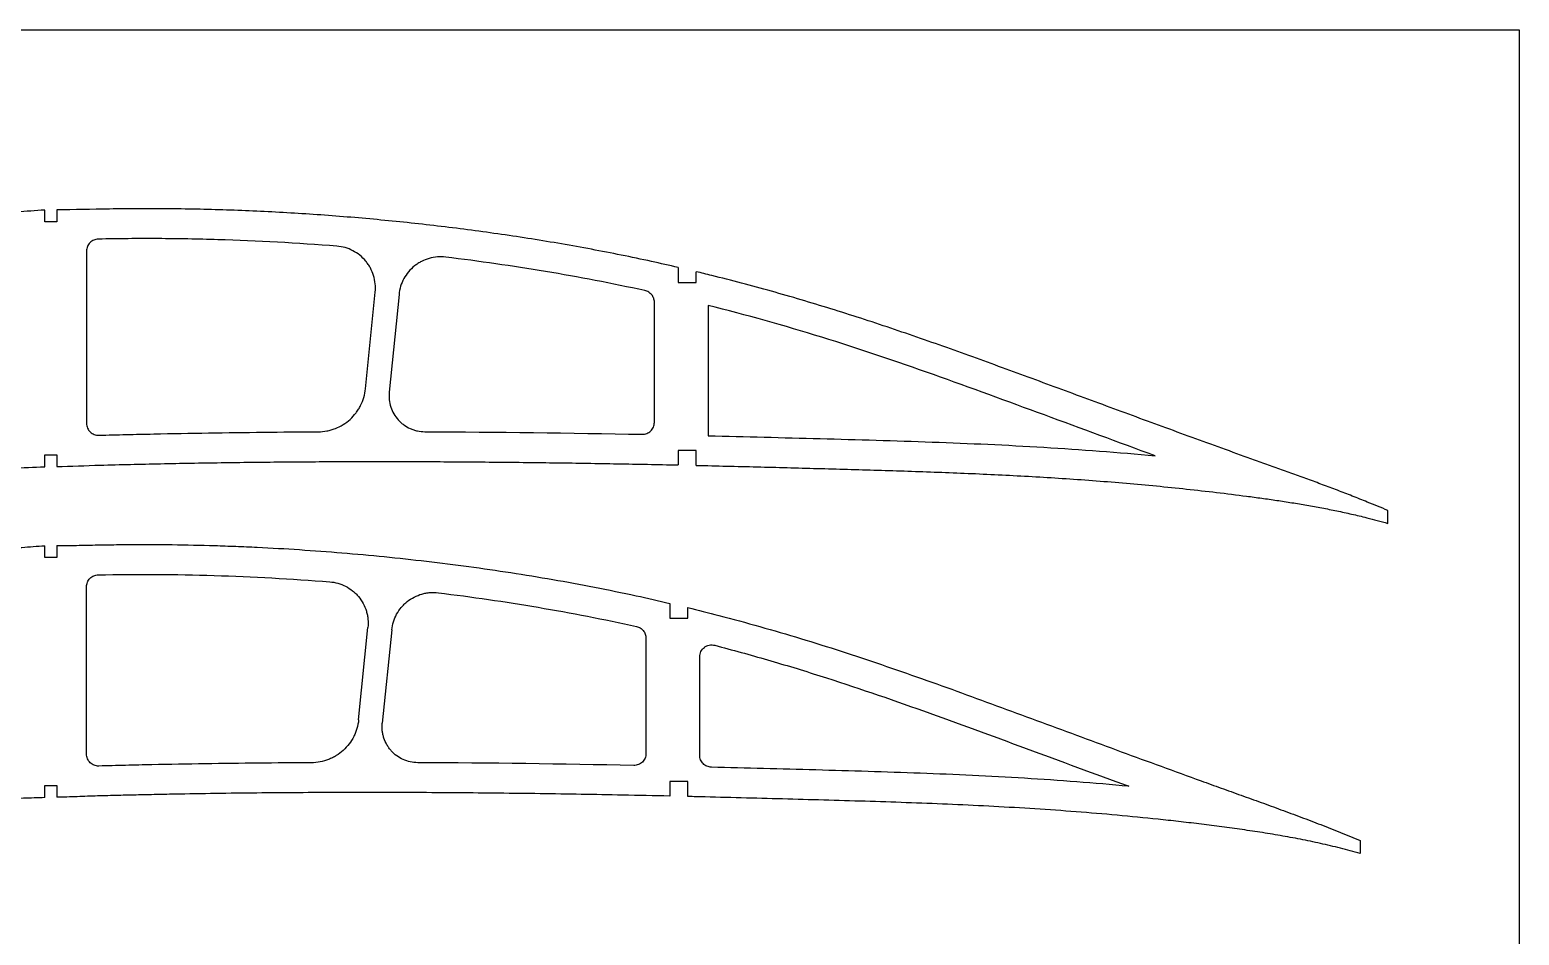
# Model space of a CAD drawing. Header units: millimetres. Extents: x -11497 to 404, y -3854 to 414.
# Drawn here: x -8604.6 to -8355.3, y -1705.3 to -1553.8 of the extents above; entities that cross this region are included whole.
import ezdxf

# ---------------------------------------------------------------- set-up
doc = ezdxf.new("R2010")
doc.units = ezdxf.units.MM
doc.layers.add('7', color=1, linetype='Continuous')

msp = doc.modelspace()

# ---------------------------------------------------------------- linework, layer by layer
for p, q in [((-8602.1145, -1585.9297), (-8602.1145, -1583.9394)), ((-8600.1145, -1583.9297), (-8600.1145, -1585.9297)), ((-8600.1145, -1585.9297), (-8602.1145, -1585.9297)), ((-8496.0751, -1593.5519), (-8496.0751, -1596.0519)), ((-8493.0751, -1596.0519), (-8493.0751, -1594.2603)), ((-8496.0751, -1596.0519), (-8493.0751, -1596.0519)), ((-8602.1145, -1626.9079), (-8602.1145, -1624.9079)), ((-8602.1145, -1624.9079), (-8600.1145, -1624.9079)), ((-8600.1145, -1624.9079), (-8600.1145, -1626.8615)), ((-8493.0751, -1624.1587), (-8496.0751, -1624.1587)), ((-8496.0751, -1624.1587), (-8496.0751, -1626.5918)), ((-8493.0751, -1626.6587), (-8493.0751, -1624.1587)), ((-8602.1145, -1642.0918), (-8602.1145, -1640.102)), ((-8600.1145, -1640.0918), (-8600.1145, -1642.0918)), ((-8600.1145, -1642.0918), (-8602.1145, -1642.0918)), ((-8497.4843, -1649.7416), (-8497.4843, -1652.2416)), ((-8497.4843, -1652.2416), (-8494.4843, -1652.2416)), ((-8494.4843, -1652.2416), (-8494.4843, -1650.459)), ((-8494.4843, -1679.5633), (-8497.4843, -1679.5633)), ((-8497.4843, -1679.5633), (-8497.4843, -1681.9939)), ((-8494.4843, -1682.0633), (-8494.4843, -1679.5633)), ((-8602.1145, -1682.243), (-8602.1145, -1680.243)), ((-8602.1145, -1680.243), (-8600.1145, -1680.243)), ((-8600.1145, -1680.243), (-8600.1145, -1682.1912))]:
    msp.add_line(p, q)
at = {"color": 7, "linetype": 'Continuous', "lineweight": 25}
for p, q in [((-8595.1145, -1590.8058), (-8595.1145, -1619.6269)), ((-8548.4216, -1613.8386), (-8546.7967, -1597.6664)), ((-8542.817, -1598.0685), (-8544.4598, -1614.4199)), ((-8500.0751, -1619.4644), (-8500.0751, -1599.3783)), ((-8491.0751, -1599.9003), (-8491.0751, -1621.7026)), ((-8377.3211, -1636.3591), (-8377.3211, -1634.2078)), ((-8595.1145, -1674.9624), (-8595.1145, -1646.9698)), ((-8549.5794, -1669.2429), (-8548.0095, -1653.7956)), ((-8544.0282, -1654.1896), (-8545.6163, -1669.814)), ((-8501.4843, -1655.556), (-8501.4843, -1674.8629)), ((-8492.4843, -1675.1552), (-8492.4843, -1658.6913)), ((-8381.9472, -1689.4363), (-8381.947, -1691.5907))]:
    msp.add_line(p, q, dxfattribs=at)
for points, knots in [([(-8602.1145, -1583.9394), (-8605.2473, -1584.1586), (-8610.0806, -1584.5434), (-8616.6194, -1585.0322), (-8621.7209, -1585.5162), (-8626.8139, -1586.0735), (-8631.8959, -1586.7188), (-8636.9656, -1587.4507), (-8642.0213, -1588.2738), (-8646.2386, -1589.0455), (-8649.6254, -1589.7134), (-8652.1865, -1590.2488), (-8654.7419, -1590.8076), (-8657.2908, -1591.3951), (-8659.8336, -1592.009), (-8662.3704, -1592.6504), (-8664.9228, -1593.3262), (-8667.4903, -1594.0358), (-8670.0709, -1594.7838), (-8672.6415, -1595.5641), (-8675.2003, -1596.3824), (-8677.748, -1597.2358), (-8680.2827, -1598.1299), (-8682.3982, -1598.9174), (-8684.1023, -1599.5747), (-8685.3985, -1600.0908), (-8686.6901, -1600.6181), (-8687.9746, -1601.1609), (-8689.2529, -1601.7156), (-8690.5232, -1602.2866), (-8691.8057, -1602.8835), (-8693.1011, -1603.5052), (-8694.4063, -1604.1576), (-8695.7042, -1604.826), (-8696.9916, -1605.5166), (-8698.2721, -1606.2266), (-8699.5444, -1606.9585), (-8700.8444, -1607.7321), (-8702.1694, -1608.5491), (-8703.5149, -1609.4117), (-8704.8432, -1610.2961), (-8706.1484, -1611.2024), (-8707.4272, -1612.1262), (-8708.6728, -1613.0689), (-8709.7306, -1613.9048), (-8710.6088, -1614.6305), (-8711.3252, -1615.2374), (-8712.0339, -1615.8628), (-8712.7447, -1616.5058), (-8713.4602, -1617.1762), (-8714.1864, -1617.8772), (-8715.0087, -1618.6951), (-8715.9247, -1619.6295), (-8716.8877, -1620.6965), (-8717.7714, -1621.8037), (-8718.5122, -1622.9432), (-8719.0519, -1624.1041), (-8719.3323, -1625.2897), (-8719.249, -1626.3259), (-8719.0344, -1626.9949), (-8718.7765, -1627.4311), (-8718.5383, -1627.9062), (-8718.063, -1628.4884), (-8717.479, -1629.0895), (-8716.8172, -1629.633), (-8716.1081, -1630.1166), (-8715.3935, -1630.5134), (-8714.6897, -1630.8258), (-8714.0081, -1631.0679), (-8713.3205, -1631.2592), (-8712.6286, -1631.4101), (-8711.9325, -1631.5268), (-8711.2336, -1631.6215), (-8710.3491, -1631.7204), (-8709.2788, -1631.8229), (-8708.0219, -1631.9236), (-8706.7613, -1632.0014), (-8705.4984, -1632.0589), (-8704.234, -1632.101), (-8702.9685, -1632.1233), (-8701.7022, -1632.1326), (-8700.4358, -1632.1238), (-8699.1698, -1632.1043), (-8697.9049, -1632.0732), (-8696.6406, -1632.0333), (-8695.3764, -1631.9861), (-8694.1123, -1631.9345), (-8692.8475, -1631.8782), (-8691.5823, -1631.8203), (-8690.3162, -1631.7625), (-8689.0505, -1631.7001), (-8687.7846, -1631.6377), (-8686.519, -1631.5735), (-8685.2531, -1631.5054), (-8683.564, -1631.4127), (-8681.4523, -1631.2911), (-8678.9184, -1631.1349), (-8676.3854, -1630.9743), (-8673.8527, -1630.8059), (-8671.3205, -1630.6358), (-8668.7878, -1630.4634), (-8666.2549, -1630.2892), (-8663.7215, -1630.1188), (-8661.1884, -1629.9476), (-8658.6554, -1629.7813), (-8656.1227, -1629.6142), (-8653.5897, -1629.4511), (-8651.0561, -1629.2909), (-8647.6794, -1629.0815), (-8643.4596, -1628.8273), (-8638.3969, -1628.5364), (-8633.3343, -1628.2614), (-8628.2714, -1627.9989), (-8623.2072, -1627.7541), (-8618.1414, -1627.5228), (-8611.1109, -1627.2279), (-8605.7683, -1627.0269), (-8602.1145, -1626.9079)], [0, 0, 0, 0, 0.037810127, 0.058378142, 0.078944165, 0.099502757, 0.120062306, 0.140618196, 0.161171844, 0.181730392, 0.192232993, 0.202733734, 0.213231801, 0.223726436, 0.234226583, 0.244725708, 0.255230035, 0.266014973, 0.276796177, 0.287577874, 0.298358395, 0.309139928, 0.31992681, 0.330717371, 0.336315928, 0.341916893, 0.34751551, 0.353112043, 0.35870546, 0.364292741, 0.369880161, 0.375736121, 0.381592742, 0.387447349, 0.393312559, 0.399182199, 0.405074118, 0.410984135, 0.41739554, 0.423814744, 0.430225953, 0.436607106, 0.442946104, 0.449218507, 0.455412895, 0.459176702, 0.462934888, 0.466716263, 0.470556156, 0.474475231, 0.47851987, 0.482707985, 0.488439354, 0.49427259, 0.500005689, 0.505479778, 0.510596009, 0.515360546, 0.519964911, 0.522941483, 0.523713317, 0.526061566, 0.529321954, 0.532702959, 0.536149006, 0.539609724, 0.543025292, 0.545975002, 0.548870241, 0.551727175, 0.554561889, 0.557391908, 0.560223219, 0.563052882, 0.568106577, 0.573167981, 0.578234398, 0.583311455, 0.588388324, 0.593465992, 0.598549122, 0.603634584, 0.60871431, 0.613792524, 0.618869059, 0.62394358, 0.629023617, 0.634100922, 0.639186879, 0.644273168, 0.649360468, 0.654444114, 0.659532454, 0.664617865, 0.669708001, 0.679898873, 0.690085219, 0.700273946, 0.710457126, 0.720645539, 0.730830795, 0.741020462, 0.751213282, 0.761401695, 0.771588867, 0.781775629, 0.79196117, 0.802149496, 0.812340623, 0.832694999, 0.853048018, 0.873395476, 0.893737901, 0.914086761, 0.934438591, 0.95479294, 0.998807953, 0.998807953, 0.998807953, 0.998807953]), ([(-8496.0751, -1593.5519), (-8497.5662, -1593.2066), (-8500.7418, -1592.4927), (-8505.5871, -1591.4765), (-8510.6083, -1590.4993), (-8515.6144, -1589.6003), (-8520.6318, -1588.7728), (-8525.6597, -1588.0107), (-8530.6979, -1587.3153), (-8535.7451, -1586.6818), (-8540.7901, -1586.1117), (-8545.8308, -1585.602), (-8550.866, -1585.1519), (-8555.9051, -1584.7616), (-8560.9478, -1584.433), (-8565.9943, -1584.1628), (-8571.0446, -1583.957), (-8576.1004, -1583.8128), (-8581.1595, -1583.7288), (-8586.2214, -1583.7135), (-8592.5399, -1583.7709), (-8597.17, -1583.9015), (-8600.1145, -1583.9297)], [0.540546831, 0.540546831, 0.540546831, 0.540546831, 0.560305634, 0.58256543, 0.604458081, 0.626342623, 0.64822472, 0.670106377, 0.69199188, 0.713881813, 0.735775608, 0.757534826, 0.779287847, 0.80103746, 0.82278231, 0.844525637, 0.866279057, 0.888033004, 0.909820868, 0.931599156, 0.953379782, 0.991393692, 0.991393692, 0.991393692, 0.991393692]), ([(-8593.1544, -1588.8062), (-8593.2847, -1588.8088), (-8593.4127, -1588.824), (-8593.664, -1588.8785), (-8593.7885, -1588.9184), (-8594.0262, -1589.021), (-8594.1387, -1589.0832), (-8594.3513, -1589.2289), (-8594.452, -1589.3133), (-8594.6325, -1589.4972), (-8594.7133, -1589.5972), (-8594.8558, -1589.8136), (-8594.9167, -1589.9291), (-8595.0628, -1590.286), (-8595.1145, -1590.5451), (-8595.1145, -1590.8058)], [0, 0, 0, 0, 0.125, 0.125, 0.25, 0.25, 0.375, 0.375, 0.5, 0.5, 0.625, 0.625, 0.75, 0.75, 1, 1, 1, 1]), ([(-8553.2166, -1589.9877), (-8559.8454, -1589.4663), (-8566.4875, -1589.1019), (-8576.4716, -1588.8022), (-8579.803, -1588.7421), (-8584.8057, -1588.7181), (-8586.4742, -1588.7212), (-8589.8129, -1588.7474), (-8591.4833, -1588.7728), (-8593.1544, -1588.8062)], [0, 0, 0, 0, 0.5, 0.5, 0.75, 0.75, 0.875, 0.875, 1, 1, 1, 1]), ([(-8546.7967, -1597.6664), (-8546.7499, -1597.2001), (-8546.7501, -1596.7363), (-8546.8418, -1595.8134), (-8546.9352, -1595.3504), (-8547.2079, -1594.4649), (-8547.3868, -1594.0388), (-8547.7198, -1593.425), (-8547.8422, -1593.2241), (-8548.1037, -1592.8396), (-8548.2432, -1592.6549), (-8548.6877, -1592.1232), (-8549.0202, -1591.7969), (-8549.7497, -1591.2124), (-8550.1379, -1590.9607), (-8550.9596, -1590.536), (-8551.3979, -1590.3621), (-8552.2923, -1590.1071), (-8552.7494, -1590.0245), (-8553.2166, -1589.9877)], [0, 0, 0, 0, 0.125, 0.125, 0.25, 0.25, 0.375, 0.375, 0.4375, 0.4375, 0.5, 0.5, 0.625, 0.625, 0.75, 0.75, 0.875, 0.875, 1, 1, 1, 1]), ([(-8534.9946, -1591.8195), (-8535.4599, -1591.7625), (-8535.9238, -1591.7525), (-8536.8488, -1591.8238), (-8537.3139, -1591.9068), (-8538.2056, -1592.1597), (-8538.6357, -1592.329), (-8539.2571, -1592.6483), (-8539.4608, -1592.7662), (-8539.8512, -1593.019), (-8540.039, -1593.1543), (-8540.5808, -1593.5869), (-8540.9146, -1593.912), (-8541.5157, -1594.6285), (-8541.776, -1595.0111), (-8542.2191, -1595.8233), (-8542.4028, -1596.2578), (-8542.6775, -1597.1467), (-8542.7701, -1597.6021), (-8542.817, -1598.0685)], [0, 0, 0, 0, 0.125, 0.125, 0.25, 0.25, 0.375, 0.375, 0.4375, 0.4375, 0.5, 0.5, 0.625, 0.625, 0.75, 0.75, 0.875, 0.875, 1, 1, 1, 1]), ([(-8501.6508, -1597.4241), (-8507.1852, -1596.22), (-8512.7317, -1595.1586), (-8523.8472, -1593.3015), (-8529.4161, -1592.5037), (-8534.9946, -1591.8195)], [0, 0, 0, 0, 0.5, 0.5, 1, 1, 1, 1]), ([(-8377.3211, -1634.2078), (-8378.4571, -1633.7144), (-8380.4399, -1632.9139), (-8383.2479, -1631.7918), (-8385.7402, -1630.8316), (-8388.2258, -1629.8935), (-8390.7179, -1628.9736), (-8393.2146, -1628.0658), (-8395.7148, -1627.168), (-8398.216, -1626.2712), (-8401.5523, -1625.0799), (-8405.7171, -1623.5774), (-8410.7088, -1621.7623), (-8415.6966, -1619.9398), (-8420.6799, -1618.106), (-8425.6628, -1616.2704), (-8430.6458, -1614.4315), (-8435.6218, -1612.5977), (-8440.5909, -1610.7697), (-8445.5557, -1608.9591), (-8450.5282, -1607.1719), (-8455.5108, -1605.4161), (-8460.5091, -1603.7042), (-8465.5251, -1602.0433), (-8470.5262, -1600.4559), (-8475.5125, -1598.9479), (-8480.4831, -1597.5219), (-8485.4727, -1596.1655), (-8489.6731, -1595.0892), (-8492.2108, -1594.4684), (-8493.0751, -1594.2603)], [0, 0, 0, 0, 0.015987774, 0.027603423, 0.039037682, 0.050468654, 0.061901065, 0.073332522, 0.084764442, 0.096196547, 0.107635555, 0.13049922, 0.153355397, 0.176207116, 0.199054455, 0.221907143, 0.24476251, 0.267624717, 0.290371373, 0.313115788, 0.335849145, 0.358586315, 0.381317376, 0.404055046, 0.426798515, 0.449053993, 0.471304814, 0.493555415, 0.515804196, 0.527281934, 0.527281934, 0.527281934, 0.527281934]), ([(-8500.0751, -1599.3783), (-8500.0751, -1599.15), (-8500.1132, -1598.928), (-8500.2652, -1598.4975), (-8500.3751, -1598.3007), (-8500.6616, -1597.9455), (-8500.8309, -1597.7964), (-8501.2191, -1597.5569), (-8501.4277, -1597.4727), (-8501.6508, -1597.4241)], [0, 0, 0, 0, 0.25, 0.25, 0.5, 0.5, 0.75, 0.75, 1, 1, 1, 1]), ([(-8416.2586, -1625.0573), (-8422.4423, -1622.7929), (-8428.6191, -1620.5093), (-8440.9766, -1615.9532), (-8447.1564, -1613.6757), (-8459.5646, -1609.2813), (-8465.7949, -1607.1698), (-8478.3563, -1603.2771), (-8484.6889, -1601.5009), (-8491.0751, -1599.9003)], [0, 0, 0, 0, 0.25, 0.25, 0.5, 0.5, 0.75, 0.75, 1, 1, 1, 1]), ([(-8556.3396, -1621.0361), (-8555.8471, -1621.0336), (-8555.3617, -1620.986), (-8554.644, -1620.8493), (-8554.4065, -1620.7928), (-8553.9351, -1620.6574), (-8553.7013, -1620.5783), (-8553.0188, -1620.3123), (-8552.5844, -1620.0954), (-8551.7563, -1619.583), (-8551.3599, -1619.2843), (-8550.6391, -1618.6291), (-8550.3109, -1618.2712), (-8549.8674, -1617.6886), (-8549.7271, -1617.4856), (-8549.4671, -1617.0697), (-8549.3475, -1616.8572), (-8549.0192, -1616.2061), (-8548.8405, -1615.7542), (-8548.5655, -1614.8138), (-8548.4708, -1614.3287), (-8548.4216, -1613.8386)], [0, 0, 0, 0, 0.125, 0.125, 0.1875, 0.1875, 0.25, 0.25, 0.375, 0.375, 0.5, 0.5, 0.625, 0.625, 0.6875, 0.6875, 0.75, 0.75, 0.875, 0.875, 1, 1, 1, 1]), ([(-8544.4598, -1614.4199), (-8544.5019, -1614.8389), (-8544.4997, -1615.2557), (-8544.4093, -1616.0846), (-8544.3194, -1616.4995), (-8544.0597, -1617.2895), (-8543.89, -1617.6689), (-8543.4684, -1618.3956), (-8543.2215, -1618.7334), (-8542.8042, -1619.196), (-8542.657, -1619.3431), (-8542.3459, -1619.6231), (-8542.1816, -1619.7561), (-8541.6749, -1620.124), (-8541.3155, -1620.3319), (-8540.744, -1620.5874), (-8540.5468, -1620.6635), (-8540.1489, -1620.7935), (-8539.948, -1620.8476), (-8539.3396, -1620.9785), (-8538.9264, -1621.0239), (-8538.5053, -1621.0255)], [0, 0, 0, 0, 0.125, 0.125, 0.25, 0.25, 0.375, 0.375, 0.5, 0.5, 0.5625, 0.5625, 0.625, 0.625, 0.75, 0.75, 0.8125, 0.8125, 0.875, 0.875, 1, 1, 1, 1]), ([(-8595.1145, -1619.6269), (-8595.1145, -1619.7616), (-8595.101, -1619.894), (-8595.0483, -1620.1544), (-8595.0083, -1620.2838), (-8594.9042, -1620.5297), (-8594.8405, -1620.6462), (-8594.6899, -1620.8664), (-8594.6025, -1620.9701), (-8594.3164, -1621.2478), (-8594.0859, -1621.3956), (-8593.7145, -1621.5398), (-8593.5845, -1621.5759), (-8593.3203, -1621.6212), (-8593.187, -1621.6306), (-8593.0524, -1621.6264)], [0, 0, 0, 0, 0.125, 0.125, 0.25, 0.25, 0.375, 0.375, 0.5, 0.5, 0.75, 0.75, 0.875, 0.875, 1, 1, 1, 1]), ([(-8502.1146, -1621.4629), (-8501.981, -1621.4656), (-8501.8493, -1621.4549), (-8501.5898, -1621.4081), (-8501.4606, -1621.3713), (-8501.2141, -1621.2736), (-8501.097, -1621.2131), (-8500.875, -1621.0691), (-8500.7699, -1620.9849), (-8500.487, -1620.7079), (-8500.3342, -1620.4833), (-8500.1296, -1619.9975), (-8500.0751, -1619.7318), (-8500.0751, -1619.4644)], [0, 0, 0, 0, 0.125, 0.125, 0.25, 0.25, 0.375, 0.375, 0.5, 0.5, 0.75, 0.75, 1, 1, 1, 1]), ([(-8593.0524, -1621.6264), (-8591.5234, -1621.5789), (-8589.9941, -1621.5416), (-8586.9355, -1621.4704), (-8585.4062, -1621.433), (-8580.818, -1621.3323), (-8577.7588, -1621.2759), (-8568.5805, -1621.1299), (-8562.4601, -1621.0676), (-8556.3396, -1621.0361)], [0, 0, 0, 0, 0.125, 0.125, 0.25, 0.25, 0.5, 0.5, 1, 1, 1, 1]), ([(-8491.0751, -1621.7026), (-8484.8273, -1621.8493), (-8478.5794, -1622.0127), (-8466.0847, -1622.3504), (-8459.8383, -1622.5274), (-8447.3561, -1622.9766), (-8441.1209, -1623.2537), (-8428.6722, -1623.9996), (-8422.4588, -1624.4694), (-8416.2586, -1625.0573)], [0, 0, 0, 0, 0.25, 0.25, 0.5, 0.5, 0.75, 0.75, 1, 1, 1, 1]), ([(-8600.1145, -1626.8615), (-8597.6886, -1626.799), (-8593.5783, -1626.6273), (-8587.7788, -1626.4928), (-8582.718, -1626.3726), (-8577.6579, -1626.2776), (-8572.5995, -1626.1934), (-8567.5436, -1626.1291), (-8562.4883, -1626.0762), (-8557.4335, -1626.0418), (-8552.3783, -1626.0182), (-8547.3222, -1626.0105), (-8542.2659, -1626.0133), (-8537.2111, -1626.0301), (-8532.1581, -1626.0581), (-8527.1061, -1626.0988), (-8522.0546, -1626.1496), (-8517.0028, -1626.2132), (-8511.9505, -1626.2873), (-8506.8979, -1626.3731), (-8501.8459, -1626.4676), (-8498.2386, -1626.5445), (-8496.3151, -1626.5865), (-8496.0751, -1626.5918)], [0.007565579, 0.007565579, 0.007565579, 0.007565579, 0.039898338, 0.062375182, 0.084856831, 0.107347172, 0.129807277, 0.152263507, 0.174716737, 0.197166748, 0.219614308, 0.24207271, 0.264533569, 0.286983546, 0.309422927, 0.331860714, 0.354297153, 0.376732241, 0.399175083, 0.421621345, 0.444062332, 0.466498061, 0.469696291, 0.469696291, 0.469696291, 0.469696291]), ([(-8493.0751, -1626.6587), (-8492.6324, -1626.6688), (-8490.5066, -1626.7176), (-8486.6979, -1626.8095), (-8481.6485, -1626.9367), (-8476.5983, -1627.0691), (-8471.5472, -1627.2057), (-8466.4963, -1627.3447), (-8461.4467, -1627.4937), (-8456.3985, -1627.6542), (-8451.3517, -1627.8362), (-8446.3054, -1628.0405), (-8441.2599, -1628.2783), (-8436.213, -1628.5517), (-8431.1662, -1628.8657), (-8426.1205, -1629.2272), (-8421.0788, -1629.6348), (-8416.041, -1630.0916), (-8411.0075, -1630.6048), (-8405.9778, -1631.173), (-8401.7845, -1631.6958), (-8398.4258, -1632.1476), (-8395.9007, -1632.509), (-8393.3802, -1632.8939), (-8390.8661, -1633.3123), (-8388.3591, -1633.7649), (-8385.8608, -1634.2612), (-8383.3555, -1634.8033), (-8380.5059, -1635.4928), (-8378.4848, -1635.9992), (-8377.3211, -1636.3591)], [0.483023492, 0.483023492, 0.483023492, 0.483023492, 0.488924444, 0.511354789, 0.533784812, 0.556223473, 0.578666397, 0.601109154, 0.623547151, 0.645975927, 0.668404475, 0.690833213, 0.713267434, 0.735703901, 0.758175394, 0.780639748, 0.80310346, 0.825569188, 0.848036127, 0.870516133, 0.893008687, 0.904338802, 0.91566953, 0.926994857, 0.938311018, 0.949626763, 0.960935433, 0.97224771, 0.983775525, 1, 1, 1, 1]), ([(-8602.1145, -1682.243), (-8603.2975, -1682.2737), (-8605.1186, -1682.3344), (-8607.5774, -1682.4218), (-8609.4919, -1682.4929), (-8611.406, -1682.5674), (-8613.3195, -1682.6451), (-8615.2325, -1682.725), (-8617.7825, -1682.8341), (-8620.9689, -1682.9769), (-8624.7906, -1683.1575), (-8628.6104, -1683.3472), (-8633.7012, -1683.6119), (-8638.7884, -1683.8928), (-8643.8723, -1684.1912), (-8647.6836, -1684.4227), (-8651.4934, -1684.6609), (-8655.3017, -1684.9069), (-8659.1086, -1685.1584), (-8662.9144, -1685.4135), (-8666.719, -1685.6739), (-8670.5227, -1685.9344), (-8674.3261, -1686.1898), (-8678.1295, -1686.4338), (-8681.9333, -1686.661), (-8685.1037, -1686.8315), (-8687.6402, -1686.958), (-8689.5427, -1687.0486), (-8691.4453, -1687.1353), (-8693.348, -1687.2174), (-8695.251, -1687.2876), (-8697.1545, -1687.3399), (-8699.0585, -1687.3674), (-8700.9626, -1687.363), (-8702.8662, -1687.3204), (-8704.7685, -1687.2393), (-8706.6682, -1687.11), (-8708.5636, -1686.933), (-8710.4532, -1686.6913), (-8711.9924, -1686.2842), (-8713.157, -1685.7737), (-8713.8456, -1685.3785), (-8714.3703, -1685.0213), (-8714.8759, -1684.6375), (-8715.3488, -1684.2131), (-8715.7243, -1683.8036), (-8715.9305, -1683.5627), (-8716.0768, -1683.375), (-8716.2123, -1683.1794), (-8716.3332, -1682.9743), (-8716.4433, -1682.7634), (-8716.5606, -1682.5566), (-8716.6718, -1682.3464), (-8716.7545, -1682.1229), (-8716.8203, -1681.8945), (-8716.8701, -1681.6617), (-8716.9073, -1681.4268), (-8716.9378, -1681.1108), (-8716.9411, -1680.7135), (-8716.8924, -1680.3191), (-8716.8285, -1680.0084), (-8716.7686, -1679.7781), (-8716.6984, -1679.5508), (-8716.5924, -1679.2517), (-8716.4385, -1678.886), (-8716.226, -1678.4601), (-8715.912, -1677.9084), (-8715.471, -1677.2484), (-8714.8911, -1676.4935), (-8714.2734, -1675.7688), (-8713.6305, -1675.0671), (-8712.9692, -1674.3825), (-8712.2968, -1673.7087), (-8711.392, -1672.819), (-8710.2347, -1671.7338), (-8708.8063, -1670.4752), (-8707.3361, -1669.2654), (-8705.8311, -1668.0995), (-8703.7831, -1666.5995), (-8701.1559, -1664.8189), (-8697.9148, -1662.8187), (-8694.5967, -1660.9484), (-8691.2059, -1659.2126), (-8687.7525, -1657.6042), (-8684.2456, -1656.1151), (-8680.6976, -1654.7258), (-8677.1163, -1653.4231), (-8673.5047, -1652.2052), (-8669.8683, -1651.0612), (-8666.2089, -1649.9904), (-8662.531, -1648.9824), (-8658.8362, -1648.0345), (-8655.1258, -1647.1458), (-8651.4008, -1646.3154), (-8646.4164, -1645.2854), (-8640.1555, -1644.136), (-8633.8602, -1643.168), (-8628.8074, -1642.4926), (-8625.0101, -1642.0356), (-8621.2059, -1641.628), (-8617.3962, -1641.2586), (-8613.5794, -1640.9526), (-8609.7598, -1640.6632), (-8605.9389, -1640.3697), (-8603.3897, -1640.1867), (-8602.1145, -1640.102)], [0.472564206, 0.472564206, 0.472564206, 0.472564206, 0.480203193, 0.484328564, 0.488453936, 0.492579307, 0.496704679, 0.50083005, 0.504955422, 0.513206165, 0.521456908, 0.529707651, 0.537958394, 0.55445988, 0.562710623, 0.570961366, 0.579212108, 0.587462851, 0.595713594, 0.603964337, 0.61221508, 0.620465823, 0.628716566, 0.636967309, 0.645218052, 0.653468795, 0.657594167, 0.661719538, 0.66584491, 0.669970281, 0.674095653, 0.678221024, 0.682346396, 0.686471767, 0.690597139, 0.69472251, 0.698847882, 0.702973253, 0.707098625, 0.711223996, 0.713286682, 0.715349368, 0.71638071, 0.717412053, 0.719474739, 0.720506082, 0.721021753, 0.721537425, 0.722053096, 0.722568768, 0.723084439, 0.72360011, 0.724115782, 0.724631453, 0.725147125, 0.725662796, 0.726178468, 0.726694139, 0.727725482, 0.728756825, 0.729272496, 0.729788168, 0.730303839, 0.730819511, 0.731850853, 0.732882196, 0.733913539, 0.735976225, 0.738038911, 0.740101596, 0.742164282, 0.744226968, 0.746289654, 0.748352339, 0.752477711, 0.756603082, 0.760728454, 0.764853825, 0.768979197, 0.77722994, 0.785480683, 0.793731426, 0.801982169, 0.810232912, 0.818483655, 0.826734398, 0.834985141, 0.843235884, 0.851486627, 0.859737369, 0.867988112, 0.876238855, 0.884489598, 0.892740341, 0.900991084, 0.91749257, 0.933994056, 0.942244799, 0.950495542, 0.958746285, 0.966997028, 0.975247771, 0.983498514, 0.991749257, 1, 1, 1, 1]), ([(-8600.1145, -1640.0918), (-8599.5956, -1640.0868), (-8597.8914, -1640.0649), (-8595.0021, -1640.0066), (-8591.4462, -1639.9331), (-8587.8898, -1639.8968), (-8584.3332, -1639.8906), (-8579.5912, -1639.9279), (-8574.8501, -1640.0305), (-8570.1107, -1640.1947), (-8565.373, -1640.4006), (-8559.4549, -1640.7382), (-8552.3608, -1641.263), (-8545.2771, -1641.9113), (-8538.2047, -1642.6756), (-8531.1473, -1643.5638), (-8524.1062, -1644.5772), (-8514.7455, -1646.1064), (-8505.8688, -1647.8337), (-8499.3617, -1649.3015), (-8497.4843, -1649.7416)], [0.008786302, 0.008786302, 0.008786302, 0.008786302, 0.015625, 0.03125, 0.046875, 0.0625, 0.078125, 0.09375, 0.125, 0.140625, 0.15625, 0.1875, 0.21875, 0.25, 0.28125, 0.3125, 0.34375, 0.375, 0.4375, 0.462914263, 0.462914263, 0.462914263, 0.462914263]), ([(-8595.1145, -1646.9698), (-8595.1145, -1646.8393), (-8595.1018, -1646.7111), (-8595.0523, -1646.4586), (-8595.0149, -1646.3332), (-8594.917, -1646.0935), (-8594.857, -1645.9797), (-8594.7155, -1645.7642), (-8594.633, -1645.6618), (-8594.4526, -1645.4777), (-8594.3541, -1645.395), (-8594.1405, -1645.2481), (-8594.0261, -1645.185), (-8593.672, -1645.0319), (-8593.4139, -1644.9752), (-8593.1531, -1644.9701)], [0, 0, 0, 0, 0.125, 0.125, 0.25, 0.25, 0.375, 0.375, 0.5, 0.5, 0.625, 0.625, 0.75, 0.75, 1, 1, 1, 1]), ([(-8593.1531, -1644.9701), (-8589.9195, -1644.9076), (-8586.6869, -1644.8824), (-8580.2244, -1644.9179), (-8576.9944, -1644.9777), (-8567.3079, -1645.2725), (-8560.855, -1645.6275), (-8554.4067, -1646.1348)], [0, 0, 0, 0, 0.25, 0.25, 0.5, 0.5, 1, 1, 1, 1]), ([(-8554.4079, -1646.1347), (-8553.9419, -1646.1714), (-8553.4866, -1646.2538), (-8552.597, -1646.5073), (-8552.159, -1646.6809), (-8551.3379, -1647.1053), (-8550.9513, -1647.3563), (-8550.4078, -1647.7918), (-8550.2322, -1647.9475), (-8549.901, -1648.2723), (-8549.7444, -1648.442), (-8549.3011, -1648.9725), (-8549.0398, -1649.3565), (-8548.5952, -1650.1764), (-8548.417, -1650.6021), (-8548.2138, -1651.2635), (-8548.1568, -1651.4878), (-8548.0649, -1651.9444), (-8548.0304, -1652.1759), (-8547.962, -1652.8684), (-8547.9624, -1653.3318), (-8548.0096, -1653.7968)], [0, 0, 0, 0, 0.125, 0.125, 0.25, 0.25, 0.375, 0.375, 0.4375, 0.4375, 0.5, 0.5, 0.625, 0.625, 0.75, 0.75, 0.8125, 0.8125, 0.875, 0.875, 1, 1, 1, 1]), ([(-8544.0283, -1654.1908), (-8543.981, -1653.726), (-8543.8883, -1653.273), (-8543.6146, -1652.3899), (-8543.431, -1651.9563), (-8542.988, -1651.1456), (-8542.7283, -1650.7651), (-8542.2806, -1650.232), (-8542.1209, -1650.0601), (-8541.7888, -1649.7367), (-8541.6156, -1649.5841), (-8541.0753, -1649.1534), (-8540.6856, -1648.901), (-8539.8563, -1648.4755), (-8539.4269, -1648.3071), (-8538.7614, -1648.1188), (-8538.536, -1648.0669), (-8538.0778, -1647.9853), (-8537.8457, -1647.9559), (-8537.1522, -1647.9028), (-8536.6892, -1647.9133), (-8536.2255, -1647.9705)], [0, 0, 0, 0, 0.125, 0.125, 0.25, 0.25, 0.375, 0.375, 0.4375, 0.4375, 0.5, 0.5, 0.625, 0.625, 0.75, 0.75, 0.8125, 0.8125, 0.875, 0.875, 1, 1, 1, 1]), ([(-8536.2267, -1647.9704), (-8530.6317, -1648.6614), (-8525.0673, -1649.4667), (-8514.0077, -1651.3356), (-8508.513, -1652.4009), (-8503.0549, -1653.6029)], [0, 0, 0, 0, 0.5, 0.5, 1, 1, 1, 1]), ([(-8494.4843, -1650.459), (-8492.7494, -1650.882), (-8486.4193, -1652.4771), (-8477.8518, -1654.8891), (-8468.8031, -1657.7311), (-8459.8034, -1660.7255), (-8450.8681, -1663.9057), (-8441.9622, -1667.167), (-8435.2895, -1669.6309), (-8428.6168, -1672.0948), (-8421.9438, -1674.558), (-8415.266, -1677.008), (-8409.6957, -1679.0353), (-8405.2354, -1680.6453), (-8401.8866, -1681.8431), (-8398.5394, -1683.0452), (-8395.1952, -1684.2558), (-8391.861, -1685.4936), (-8388.5367, -1686.7583), (-8385.2324, -1688.0736), (-8383.0347, -1688.9641), (-8381.9472, -1689.4363)], [0.476465592, 0.476465592, 0.476465592, 0.476465592, 0.5, 0.5625, 0.59375, 0.625, 0.6875, 0.71875, 0.75, 0.78125, 0.8125, 0.84375, 0.875, 0.890625, 0.90625, 0.921875, 0.9375, 0.953125, 0.96875, 0.984375, 1, 1, 1, 1]), ([(-8503.0549, -1653.6029), (-8502.8324, -1653.6519), (-8502.6242, -1653.7365), (-8502.2369, -1653.9766), (-8502.0685, -1654.1255), (-8501.7829, -1654.4806), (-8501.6735, -1654.6771), (-8501.5222, -1655.1067), (-8501.4843, -1655.3281), (-8501.4843, -1655.556)], [0, 0, 0, 0, 0.25, 0.25, 0.5, 0.5, 0.75, 0.75, 1, 1, 1, 1]), ([(-8492.4843, -1658.6913), (-8492.4843, -1658.5376), (-8492.4668, -1658.3869), (-8492.3981, -1658.0912), (-8492.346, -1657.9451), (-8492.1451, -1657.5367), (-8491.947, -1657.2943), (-8491.5863, -1657.0158), (-8491.4536, -1656.9356), (-8491.1778, -1656.8095), (-8491.0325, -1656.762), (-8490.7323, -1656.7009), (-8490.5813, -1656.6878), (-8490.2774, -1656.6959), (-8490.1241, -1656.7175), (-8489.9754, -1656.7565)], [0, 0, 0, 0, 0.125, 0.125, 0.25, 0.25, 0.5, 0.5, 0.625, 0.625, 0.75, 0.75, 0.875, 0.875, 1, 1, 1, 1]), ([(-8489.9754, -1656.7565), (-8487.0174, -1657.531), (-8484.0722, -1658.3436), (-8478.2074, -1660.0442), (-8475.2882, -1660.9332), (-8466.5654, -1663.7034), (-8460.7964, -1665.6862), (-8449.3042, -1669.7871), (-8443.5796, -1671.9008), (-8432.1304, -1676.1282), (-8426.4072, -1678.2463), (-8420.6786, -1680.3483)], [0, 0, 0, 0, 0.125, 0.125, 0.25, 0.25, 0.5, 0.5, 0.75, 0.75, 1, 1, 1, 1]), ([(-8549.5793, -1669.2417), (-8549.6289, -1669.7299), (-8549.7225, -1670.2066), (-8549.9267, -1670.9052), (-8550.0054, -1671.1353), (-8550.1848, -1671.5897), (-8550.2856, -1671.8141), (-8550.6148, -1672.4654), (-8550.8715, -1672.8755), (-8551.4589, -1673.6476), (-8551.793, -1674.012), (-8552.5116, -1674.6642), (-8552.8979, -1674.9555), (-8553.518, -1675.3396), (-8553.7327, -1675.4594), (-8554.17, -1675.6775), (-8554.3922, -1675.7758), (-8555.0692, -1676.0394), (-8555.5344, -1676.1736), (-8556.4929, -1676.3568), (-8556.983, -1676.4047), (-8557.4737, -1676.407)], [0, 0, 0, 0, 0.125, 0.125, 0.1875, 0.1875, 0.25, 0.25, 0.375, 0.375, 0.5, 0.5, 0.625, 0.625, 0.6875, 0.6875, 0.75, 0.75, 0.875, 0.875, 1, 1, 1, 1]), ([(-8539.6841, -1676.4042), (-8540.1041, -1676.4024), (-8540.5171, -1676.3569), (-8541.3298, -1676.1812), (-8541.732, -1676.049), (-8542.4886, -1675.7094), (-8542.8473, -1675.5018), (-8543.5242, -1675.0084), (-8543.8338, -1674.7285), (-8544.2493, -1674.2667), (-8544.38, -1674.1054), (-8544.6254, -1673.7678), (-8544.7402, -1673.591), (-8545.0526, -1673.0503), (-8545.2213, -1672.6722), (-8545.4153, -1672.0789), (-8545.4702, -1671.8755), (-8545.5577, -1671.4673), (-8545.5905, -1671.2624), (-8545.6568, -1670.6453), (-8545.6586, -1670.2307), (-8545.6162, -1669.8129)], [0, 0, 0, 0, 0.125, 0.125, 0.25, 0.25, 0.375, 0.375, 0.5, 0.5, 0.5625, 0.5625, 0.625, 0.625, 0.75, 0.75, 0.8125, 0.8125, 0.875, 0.875, 1, 1, 1, 1]), ([(-8593.0546, -1676.9619), (-8593.1891, -1676.966), (-8593.3218, -1676.9565), (-8593.5835, -1676.9116), (-8593.7139, -1676.8755), (-8593.9627, -1676.7789), (-8594.081, -1676.7188), (-8594.3054, -1676.575), (-8594.4116, -1676.4908), (-8594.6976, -1676.2134), (-8594.8522, -1675.9877), (-8595.0076, -1675.6211), (-8595.0477, -1675.4923), (-8595.101, -1675.2299), (-8595.1145, -1675.097), (-8595.1145, -1674.9624)], [0, 0, 0, 0, 0.125, 0.125, 0.25, 0.25, 0.375, 0.375, 0.5, 0.5, 0.75, 0.75, 0.875, 0.875, 1, 1, 1, 1]), ([(-8501.4843, -1674.8629), (-8501.4843, -1674.9966), (-8501.4976, -1675.1281), (-8501.5496, -1675.3867), (-8501.5891, -1675.5152), (-8501.6919, -1675.7598), (-8501.7548, -1675.8756), (-8501.9035, -1676.0947), (-8501.9899, -1676.1981), (-8502.2728, -1676.4752), (-8502.5007, -1676.6233), (-8502.9909, -1676.8179), (-8503.2577, -1676.8668), (-8503.5251, -1676.8613)], [0, 0, 0, 0, 0.125, 0.125, 0.25, 0.25, 0.375, 0.375, 0.5, 0.5, 0.75, 0.75, 1, 1, 1, 1]), ([(-8490.5308, -1677.1565), (-8490.6609, -1677.1533), (-8490.7885, -1677.1376), (-8491.0391, -1677.0822), (-8491.1633, -1677.0419), (-8491.4002, -1676.9386), (-8491.5123, -1676.8762), (-8491.7241, -1676.7303), (-8491.8244, -1676.6457), (-8492.0042, -1676.4618), (-8492.0846, -1676.3618), (-8492.2265, -1676.1458), (-8492.2873, -1676.0303), (-8492.4328, -1675.6739), (-8492.4843, -1675.4155), (-8492.4843, -1675.1552)], [0, 0, 0, 0, 0.125, 0.125, 0.25, 0.25, 0.375, 0.375, 0.5, 0.5, 0.625, 0.625, 0.75, 0.75, 1, 1, 1, 1]), ([(-8557.4725, -1676.407), (-8563.4039, -1676.4355), (-8569.3347, -1676.4935), (-8578.2303, -1676.6309), (-8581.1953, -1676.6841), (-8585.6427, -1676.7793), (-8587.1251, -1676.8147), (-8590.0899, -1676.8825), (-8591.5723, -1676.9175), (-8593.0546, -1676.9619)], [0, 0, 0, 0, 0.5, 0.5, 0.75, 0.75, 0.875, 0.875, 1, 1, 1, 1]), ([(-8420.6786, -1680.3483), (-8426.4868, -1679.8027), (-8432.2998, -1679.3628), (-8443.9338, -1678.6567), (-8449.7548, -1678.3896), (-8461.4012, -1677.9537), (-8467.2266, -1677.7815), (-8478.8781, -1677.4565), (-8484.7042, -1677.3006), (-8490.5308, -1677.1565)], [0, 0, 0, 0, 0.25, 0.25, 0.5, 0.5, 0.75, 0.75, 1, 1, 1, 1]), ([(-8497.4843, -1681.9939), (-8500.1212, -1681.9341), (-8507.3637, -1681.7795), (-8516.908, -1681.6169), (-8526.1154, -1681.5041), (-8533.019, -1681.4413), (-8539.9201, -1681.4003), (-8546.8182, -1681.3834), (-8553.7128, -1681.3898), (-8560.6034, -1681.4215), (-8567.4895, -1681.4807), (-8574.3704, -1681.5683), (-8580.0998, -1681.6664), (-8584.6802, -1681.7593), (-8588.1138, -1681.8407), (-8590.974, -1681.9043), (-8593.2609, -1681.9708), (-8595.5471, -1682.0446), (-8597.8314, -1682.1261), (-8599.5441, -1682.1757), (-8600.1145, -1682.1912)], [0.248585446, 0.248585446, 0.248585446, 0.248585446, 0.265473253, 0.294970281, 0.309718795, 0.324467309, 0.339215823, 0.353964337, 0.368712851, 0.383461366, 0.39820988, 0.412958394, 0.427706908, 0.435081165, 0.442455422, 0.449829679, 0.453516807, 0.457203936, 0.464578193, 0.468259999, 0.468259999, 0.468259999, 0.468259999]), ([(-8381.947, -1691.5907), (-8383.0387, -1691.2541), (-8385.2552, -1690.6926), (-8388.5906, -1689.8944), (-8391.9518, -1689.1998), (-8395.3282, -1688.579), (-8398.7184, -1688.0272), (-8402.1179, -1687.5279), (-8405.5245, -1687.0676), (-8408.9363, -1686.6373), (-8412.3528, -1686.2353), (-8416.9138, -1685.7334), (-8422.6251, -1685.1736), (-8429.4921, -1684.6003), (-8436.3697, -1684.1148), (-8443.2564, -1683.7151), (-8450.1498, -1683.3858), (-8457.0484, -1683.1147), (-8463.9506, -1682.8857), (-8470.8554, -1682.6814), (-8480.0642, -1682.4284), (-8487.941, -1682.2203), (-8493.5155, -1682.0862), (-8494.4843, -1682.0633)], [0, 0, 0, 0, 0.007374257, 0.014748514, 0.022122771, 0.029497028, 0.036871285, 0.044245542, 0.051619799, 0.058994056, 0.066368313, 0.07374257, 0.088491084, 0.103239598, 0.117988112, 0.132736627, 0.147485141, 0.162233655, 0.176982169, 0.191730683, 0.206479197, 0.235976225, 0.242180974, 0.242180974, 0.242180974, 0.242180974])]:
    msp.add_open_spline(points, degree=3, knots=knots, dxfattribs=at)
for points in [[(-8538.5053, -1621.0255), (-8526.3738, -1621.0714), (-8514.2437, -1621.223), (-8502.1146, -1621.4629)], [(-8503.5251, -1676.8613), (-8515.576, -1676.6146), (-8527.6292, -1676.4561), (-8539.6853, -1676.4042)]]:
    msp.add_open_spline(points, degree=3, dxfattribs=at)
at = {"layer": '7'}
msp.add_lwpolyline([(-8945.1716, -1553.7887), (-8355.3265, -1553.7887), (-8355.3265, -2304.6721), (-8945.1716, -2304.6721)], close=True, dxfattribs=at)

doc.saveas('drawing.dxf')
